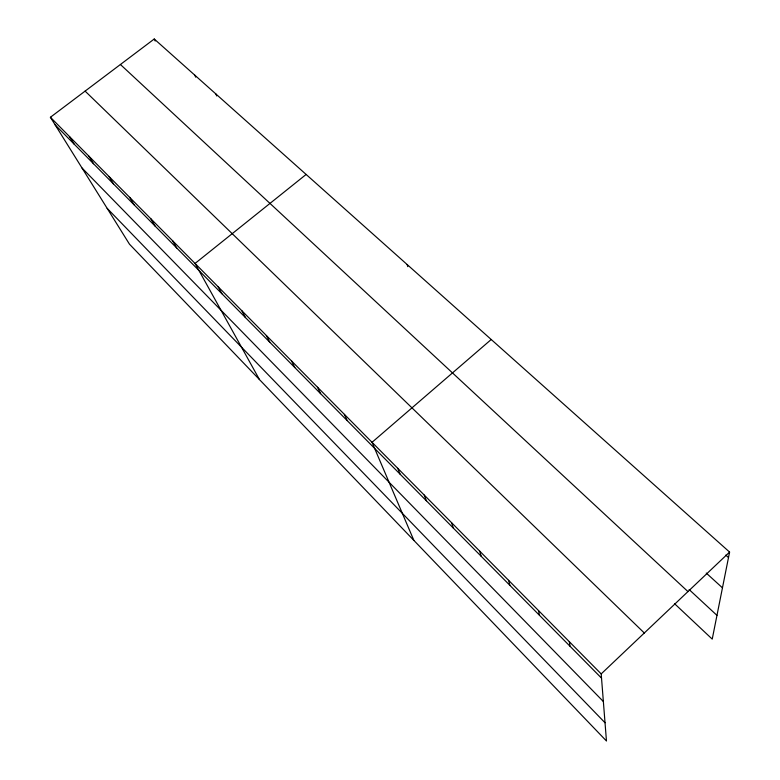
<?xml version="1.0" encoding="UTF-8"?>
<svg xmlns="http://www.w3.org/2000/svg" width="780" height="780" viewBox="0 0 780 780"><rect width="100%" height="100%" fill="white"/><g stroke="black" fill="none" stroke-linecap="round" stroke-linejoin="round"><path stroke-width="1.17" d="M50.407 117.263L601.195 673.9L606.46 741L129.47 244.169L50.407 117.263L154.245 39L729.592 552.084L712.228 639.112L674.554 603.681M601.195 673.9L729.592 552.084M491.215 339.505L372.04 442.309L413.878 540.404M306.13 174.447L195.049 263.445L259.486 379.597M725.78 555.116L728.5 557.554M706.261 573.066L722.456 587.837M689.111 589.543L716.966 615.371M120.412 64.506L687.96 591.591M85.108 91.114L644.309 632.999M55.165 124.897L601.526 678.142M82.007 167.993L603.369 701.542M107.172 208.367L605.026 722.758M69.43 136.49L74.09 144.066M88.969 156.234L93.522 163.742M109.024 176.504L113.48 183.944M129.646 197.34L133.975 204.701M150.832 218.761L155.044 226.034M172.624 240.786L176.699 247.962M218.117 286.757L221.891 293.728M241.878 310.762L245.486 317.616M266.341 335.498L269.773 342.215M291.564 360.974L294.801 367.555M317.558 387.25L320.599 393.666M154.245 39L155.201 41.028M344.37 414.346L347.188 420.595M194.785 75.153L195.682 77.162M215.865 93.961L216.733 95.95M397.751 468.302L400.12 474.191M424.232 495.056L426.358 500.76M451.503 522.62L453.375 528.128M479.612 551.031L481.221 556.316M407.16 264.547L407.755 266.643M508.599 580.32L509.906 585.361M538.492 610.525L539.497 615.322M569.341 641.706L570.024 646.23"/></g></svg>
